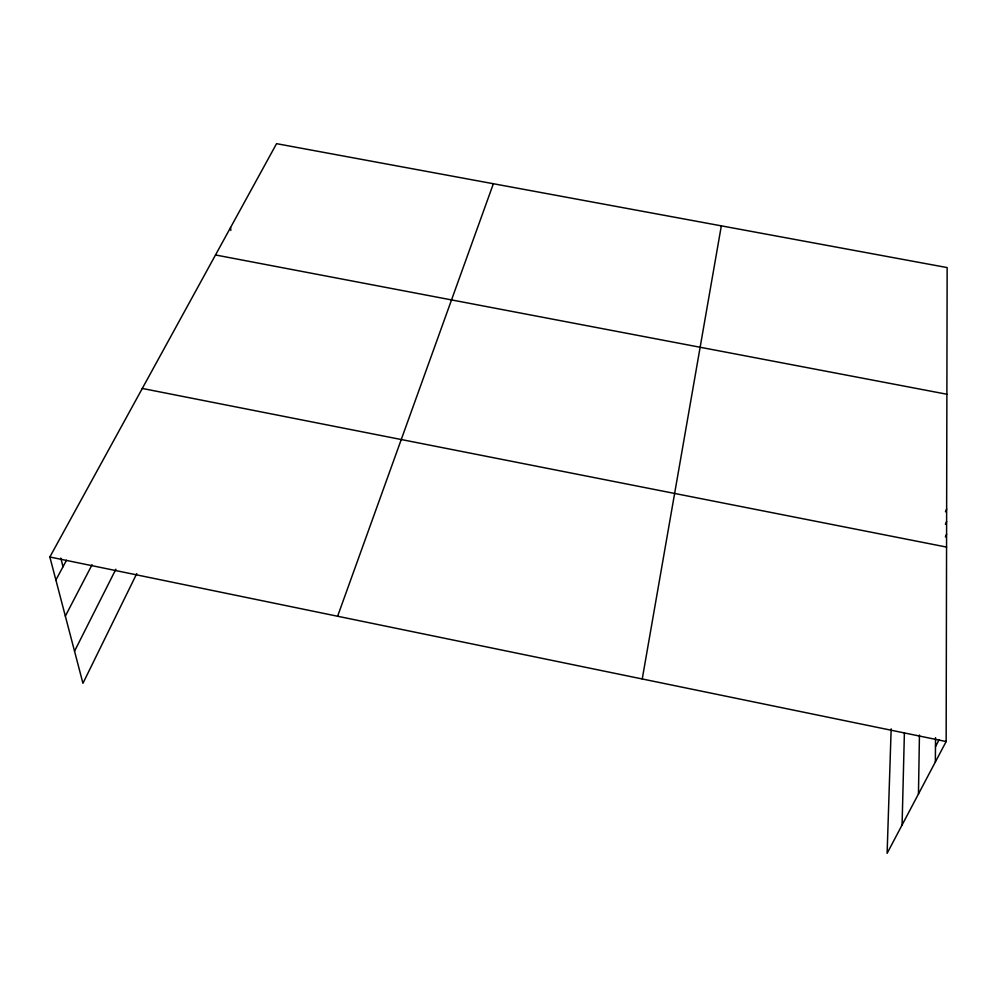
<?xml version="1.0" encoding="UTF-8"?>
<svg xmlns="http://www.w3.org/2000/svg" width="997" height="997" viewBox="0 0 997 997"><rect width="100%" height="100%" fill="white"/><g stroke="black" fill="none" stroke-linecap="round" stroke-linejoin="round"><path stroke-width="1.5" d="M891.156 728.857L887.118 853.332L946.153 741.544L947.15 267.582L276.555 143.668L49.85 556.999L82.95 683.306L136.776 573.574M935.36 761.982L935.547 737.655M918.461 793.986L919.446 735.051M902.086 824.993L904.391 733.044M642.242 678.969L721.329 225.858M337.609 616.246L493.378 183.735M945.455 511.785L946.639 509.068M945.418 524.248L946.614 521.543M945.393 536.922L946.589 534.205M74.538 651.178L115.876 569.225M65.341 616.121L92.085 564.726M935.485 746.678L939.049 739.836M55.882 580.005L66.5 560.239M215.514 254.97L946.888 394.239M142.297 388.456L946.564 547.079M49.85 556.999L946.153 741.544M60.805 558.108L62.998 566.757M230.556 227.528L230.83 230.444"/></g></svg>
